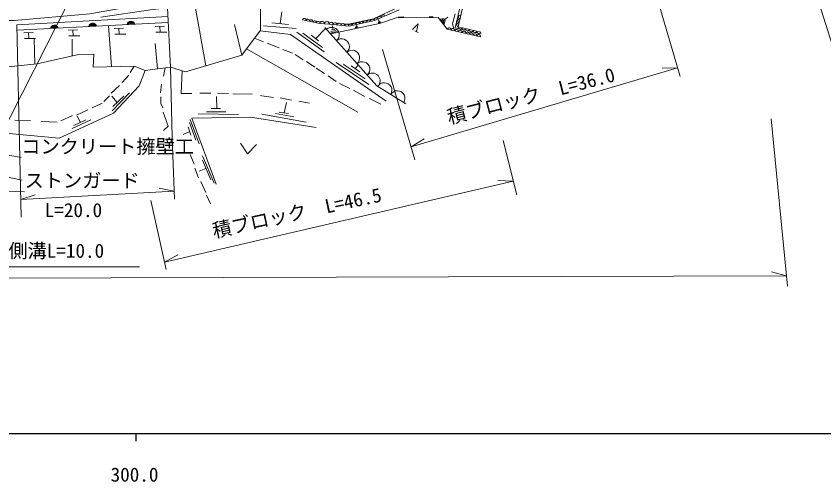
# Model space of a CAD drawing. Units: millimetres, scale not verified. Extents: x 40000 to 680000, y 20000 to 380000.
# Drawn here: x 352422 to 457659, y 198715 to 259421 of the extents above; entities that cross this region are included whole.
import ezdxf
from ezdxf.enums import TextEntityAlignment as Align

# ---------------------------------------------------------------- set-up
doc = ezdxf.new("R2010")
doc.units = ezdxf.units.MM
doc.header["$LTSCALE"] = 1000
doc.layers.add('M-TTL-BAND', color=7, linetype='Continuous', lineweight=13)
doc.layers.add('M-WORK', color=1, linetype='Continuous', lineweight=13)
doc.styles.add('ＭＳ ゴシック', font='')
doc.styles.get('ＭＳ ゴシック').set_extended_font_data('MS Gothic')

msp = doc.modelspace()

# ---------------------------------------------------------------- linework, layer by layer
at = {"layer": 'M-TTL-BAND', "lineweight": 25}
for p, q in [((40000, 205000), (579000, 205000)), ((368000, 205000), (368000, 204000))]:
    msp.add_line(p, q, dxfattribs=at)
at = {"layer": 'M-WORK'}
for p, q in [((434783, 265668), (438927, 251544)), ((411645, 265017), (410031, 258047)), ((409620, 257882), (411053, 264094)), ((341722, 226738), (359936, 262653)), ((372125, 260500), (372518, 252760)), ((375701, 260937), (377116, 252937)), ((386841, 258444), (387022, 259988)), ((402315, 260618), (398991, 259070)), ((402309, 260255), (399092, 258842)), ((352522, 258283), (372183, 259366)), ((392004, 258460), (389750, 258949)), ((398991, 259070), (395705, 258367)), ((399631, 258946), (399705, 258727)), ((399762, 258471), (401930, 259210)), ((401930, 259210), (407398, 259248)), ((402950, 259317), (402185, 259308)), ((406765, 259343), (406225, 259343)), ((407398, 259248), (408588, 257718)), ((408219, 258355), (407660, 259070)), ((408290, 258557), (407875, 259094)), ((408366, 258758), (408090, 259113)), ((408657, 259269), (408228, 258936)), ((409257, 258421), (409639, 259712)), ((352522, 258283), (353071, 233196)), ((372221, 258610), (352536, 257615)), ((364441, 258217), (364852, 252840)), ((365206, 257815), (366424, 257843)), ((370541, 258082), (371759, 258109)), ((371157, 258096), (371171, 257337)), ((380858, 258336), (381821, 254327)), ((384661, 258164), (388888, 257809)), ((385749, 258568), (387917, 258322)), ((391439, 256484), (392739, 257832)), ((393212, 258394), (392004, 258460)), ((399410, 250356), (392654, 257926)), ((395749, 258104), (393212, 258394)), ((393414, 257125), (399762, 258471)), ((393599, 258193), (393709, 257665)), ((394310, 258446), (394164, 258454)), ((394842, 258416), (394665, 258426)), ((395393, 258385), (395152, 258398)), ((395705, 258367), (395628, 258371)), ((399092, 258842), (395749, 258104)), ((396979, 257986), (396610, 257904)), ((396918, 258050), (396639, 257990)), ((396856, 258109), (396672, 258070)), ((396716, 258318), (396762, 258092)), ((399942, 258641), (399574, 258514)), ((399871, 258700), (399593, 258605)), ((399800, 258754), (399616, 258695)), ((404053, 257690), (404799, 258420)), ((404799, 258420), (404578, 257400)), ((409434, 257778), (409257, 258421)), ((410123, 257775), (409620, 257882)), ((410031, 258047), (412957, 257343)), ((353433, 257254), (354651, 257282)), ((354049, 257268), (354063, 256510)), ((359210, 257589), (360427, 257617)), ((359292, 256837), (360735, 256858)), ((359825, 257603), (359839, 256845)), ((365288, 257063), (366732, 257083)), ((365822, 257829), (365836, 257071)), ((370624, 257330), (372067, 257350)), ((388975, 257342), (392552, 254790)), ((389782, 257184), (392340, 255351)), ((390856, 256925), (391806, 256206)), ((394229, 257400), (393343, 257213)), ((394081, 257557), (393414, 257415)), ((393933, 257709), (393490, 257616)), ((404359, 257521), (404797, 257279)), ((412940, 256723), (408588, 257718)), ((410594, 257676), (410338, 257730)), ((411059, 257578), (410845, 257623)), ((411532, 257478), (411359, 257514)), ((412020, 257374), (411856, 257409)), ((412495, 257274), (412357, 257303)), ((412995, 257168), (412859, 257197)), ((353515, 256502), (354959, 256522)), ((354862, 253185), (354761, 256520)), ((359716, 256422), (359713, 254227)), ((370516, 255864), (370833, 252540)), ((385148, 255896), (386671, 255289)), ((396952, 246900), (382449, 255163)), ((387178, 255093), (388441, 254605)), ((400176, 255087), (404368, 240698)), ((388796, 254423), (389809, 253734)), ((367285, 252092), (367792, 252918)), ((371848, 252672), (371631, 251577)), ((372518, 252760), (372768, 243587)), ((390260, 253529), (391332, 252781)), ((391509, 252654), (392618, 251929)), ((394110, 253363), (398357, 250510)), ((396066, 252925), (397188, 252166)), ((396601, 252562), (396995, 253062)), ((403880, 242371), (438587, 252702)), ((438587, 252702), (436588, 252647)), ((366218, 250758), (367110, 251712)), ((393064, 251655), (394131, 250894)), ((371378, 250544), (371241, 249422)), ((394546, 250634), (395919, 250000)), ((364822, 249363), (365889, 250399)), ((396361, 249781), (397829, 248960)), ((403180, 248005), (399410, 250356)), ((363848, 248286), (364576, 249035)), ((365583, 248160), (364871, 248990)), ((364946, 247075), (367210, 249407)), ((365021, 247622), (366451, 248990)), ((376366, 249366), (377775, 249401)), ((378549, 247365), (378539, 248941)), ((378637, 249366), (380073, 249325)), ((380634, 249312), (383178, 249257)), ((386824, 248771), (388294, 248450)), ((398472, 248700), (399959, 247948)), ((362340, 247455), (363622, 248091)), ((377852, 247371), (379032, 247361)), ((387355, 246810), (387650, 248171)), ((389245, 248347), (390654, 248094)), ((358236, 245772), (359764, 246459)), ((360267, 246521), (361775, 247198)), ((360804, 245573), (360381, 246401)), ((376159, 246674), (381381, 246622)), ((377226, 246961), (379739, 246940)), ((384449, 246653), (390225, 245607)), ((386193, 246715), (388594, 246314)), ((386706, 246899), (387896, 246735)), ((352234, 245844), (354275, 245803)), ((355681, 245700), (357774, 245618)), ((359703, 244773), (362166, 245915)), ((359943, 245156), (361496, 245908)), ((375836, 243244), (375025, 245542)), ((376256, 242783), (375097, 245963)), ((450808, 246042), (452924, 224215)), ((375031, 244382), (374174, 244014)), ((375200, 243891), (374820, 244999)), ((373042, 235555), (372768, 243587)), ((403880, 242371), (405584, 243418)), ((415892, 243208), (417647, 236129)), ((375595, 240118), (375087, 241380)), ((378211, 237663), (376723, 241203)), ((377770, 238073), (376682, 240669)), ((376179, 238364), (375718, 239626)), ((377140, 239577), (376282, 239202)), ((371743, 227350), (417201, 237924)), ((377134, 236440), (376472, 237871)), ((417201, 237924), (415203, 237991)), ((373006, 236596), (371049, 237008)), ((353020, 235516), (373006, 236596)), ((353020, 235516), (354921, 236137)), ((377734, 234963), (377226, 236086)), ((369975, 235398), (371953, 226395)), ((371743, 227350), (373507, 228292)), ((368477, 226743), (341722, 226738)), ((105444, 224498), (452793, 225566)), ((452793, 225566), (450859, 226078))]:
    msp.add_line(p, q, dxfattribs=at)
for points in [[(480684, 248914), (460865, 249027), (450694, 281038)], [(233120, 278202), (242665, 278000), (254736, 276962), (267890, 274722), (281858, 271616), (293931, 268395), (305506, 265045), (318630, 261933), (328356, 260147), (340091, 258860), (352168, 258832), (362025, 259709), (373559, 261828), (385044, 263693)], [(255501, 269909), (262974, 268676), (282524, 264125), (295925, 260374), (303062, 258027), (325476, 252925), (332561, 252154), (344216, 252070), (355150, 253215), (360551, 254413), (362541, 254464), (362446, 252777), (367792, 252918), (369229, 252329), (372518, 252760), (374481, 252158), (381821, 254327), (384276, 257594), (384278, 262104)], [(384278, 262104), (384242, 262095), (379968, 261458), (369922, 260231), (363443, 259292)], [(384207, 257503), (388176, 257045), (400650, 248360)], [(383486, 256543), (383557, 256511), (384642, 256074)], [(395081, 253164), (395163, 253082), (397913, 251263)], [(330724, 245858), (329384, 246064), (329664, 247910), (337959, 246961), (349548, 244314), (358035, 243537), (365114, 246754), (368469, 250339), (369229, 252329)], [(374038, 252294), (373938, 249325), (375306, 249318)], [(353086, 240974), (348900, 241744), (340021, 241236), (336281, 241651), (332403, 242821), (329325, 244144), (321969, 244976), (318083, 245922), (312466, 247892), (309541, 249786)], [(371275, 248882), (371261, 248054), (371528, 247473)], [(384273, 249059), (384416, 249045), (385941, 248833)], [(306768, 247107), (310467, 245816), (319639, 243677), (324056, 243246), (328180, 242307), (331150, 241353), (335382, 240368), (342985, 239429), (348940, 238891), (353219, 238044)], [(371583, 246919), (372219, 245065), (371610, 244511)], [(353524, 236526), (342535, 236911), (337626, 237650), (332732, 238111), (328823, 239019), (323499, 240681), (321775, 241205), (316209, 242554), (310171, 243595), (308371, 244103), (305539, 244611), (302810, 245711)], [(378494, 237513), (375295, 246105), (382953, 246248), (391510, 244904)], [(381660, 242863), (382584, 241475), (383733, 242686)]]:
    msp.add_lwpolyline(points, dxfattribs=at)
for centre, radius, start, end in [((389975, 258900), 231, 347.76349, 167.76349), ((390426, 258802), 231, 347.76349, 167.76349), ((390877, 258704), 231, 347.76349, 167.76349), ((398376, 258684), 244, 12.43839, 192.43839), ((398853, 258789), 244, 12.43839, 192.43839), ((399322, 258943), 251, 23.71567, 203.71567), ((399781, 259144), 251, 23.71567, 203.71567), ((400241, 259346), 251, 23.71567, 203.71567), ((410204, 258794), 256, 76.95995, 256.95995), ((410319, 259292), 256, 76.95995, 256.95995), ((357391, 257748), 512, 15.57458, 170.21382), ((357391, 257748), 410, 18.81988, 166.96852), ((357391, 257748), 308, 24.35433, 161.43407), ((357391, 257748), 205, 36.17759, 149.61081), ((362384, 258001), 512, 15.57458, 170.21382), ((362384, 258001), 410, 18.81988, 166.96852), ((362384, 258001), 308, 24.35433, 161.43407), ((362384, 258001), 205, 36.17759, 149.61081), ((367378, 258253), 512, 15.57458, 170.21382), ((367378, 258253), 410, 18.81988, 166.96852), ((367378, 258253), 308, 24.35433, 161.43407), ((367378, 258253), 205, 36.17759, 149.61081), ((391328, 258606), 231, 347.76349, 167.76349), ((391779, 258509), 231, 347.76349, 167.76349), ((392306, 258443), 302, 356.88642, 176.88642), ((392910, 258410), 302, 356.88642, 176.88642), ((393516, 256960), 1000, 311.74447, 131.74447), ((393466, 258365), 255, 353.48656, 173.48656), ((393973, 258307), 255, 353.48656, 173.48656), ((394481, 258249), 255, 353.48656, 173.48656), ((394988, 258191), 255, 353.48656, 173.48656), ((395496, 258133), 255, 353.48656, 173.48656), ((395988, 258157), 244, 12.43839, 192.43839), ((396466, 258262), 244, 12.43839, 192.43839), ((396943, 258368), 244, 12.43839, 192.43839), ((397421, 258473), 244, 12.43839, 192.43839), ((397898, 258578), 244, 12.43839, 192.43839), ((408830, 257663), 248, 347.12423, 167.12423), ((410089, 258296), 256, 76.95995, 256.95995), ((410275, 257989), 251, 166.46594, 346.46594), ((410762, 257871), 251, 166.46594, 346.46594), ((409313, 257552), 248, 347.12423, 167.12423), ((409797, 257442), 248, 347.12423, 167.12423), ((410280, 257331), 248, 347.12423, 167.12423), ((410764, 257221), 248, 347.12423, 167.12423), ((411250, 257754), 251, 166.46594, 346.46594), ((411248, 257110), 248, 347.12423, 167.12423), ((411738, 257636), 251, 166.46594, 346.46594), ((411731, 257000), 248, 347.12423, 167.12423), ((412215, 256889), 248, 347.12423, 167.12423), ((412225, 257519), 251, 166.46594, 346.46594), ((412699, 256779), 248, 347.12423, 167.12423), ((412713, 257402), 251, 166.46594, 346.46594), ((394848, 255468), 1000, 311.74447, 131.74447), ((396180, 253976), 1000, 311.74447, 131.74447), ((397511, 252484), 1000, 311.74447, 131.74447), ((398846, 250998), 997, 313.72233, 132.16325), ((400384, 249748), 1000, 328.05285, 148.05285), ((402081, 248690), 1000, 328.05285, 148.05285)]:
    msp.add_arc(centre, radius, start, end, dxfattribs=at)

# ---------------------------------------------------------------- texts
at = {"layer": 'M-TTL-BAND', "style": 'ＭＳ ゴシック'}
msp.add_text('300.0', height=1833, dxfattribs=at).set_placement((367844, 198195), align=Align.BOTTOM_CENTER)
at = {"layer": 'M-WORK', "style": 'ＭＳ ゴシック'}
for s, rotation, p in [('積ブロック\u3000L=36.0', 14.507, (408979, 244799)), ('積ブロック\u3000L=46.5', 12.259, (378327, 229978))]:
    msp.add_text(s, height=1833, rotation=rotation, dxfattribs=at).set_placement(p, align=Align.BOTTOM_LEFT)
for s, p in [('コンクリート擁壁工', (353086, 240974)), ('ストンガード', (353524, 236526)), ('L=20.0', (356145, 232671)), ('横断側溝L=10.0', (346410, 227376))]:
    msp.add_text(s, height=1833, dxfattribs=at).set_placement(p, align=Align.BOTTOM_LEFT)

doc.saveas('drawing.dxf')
